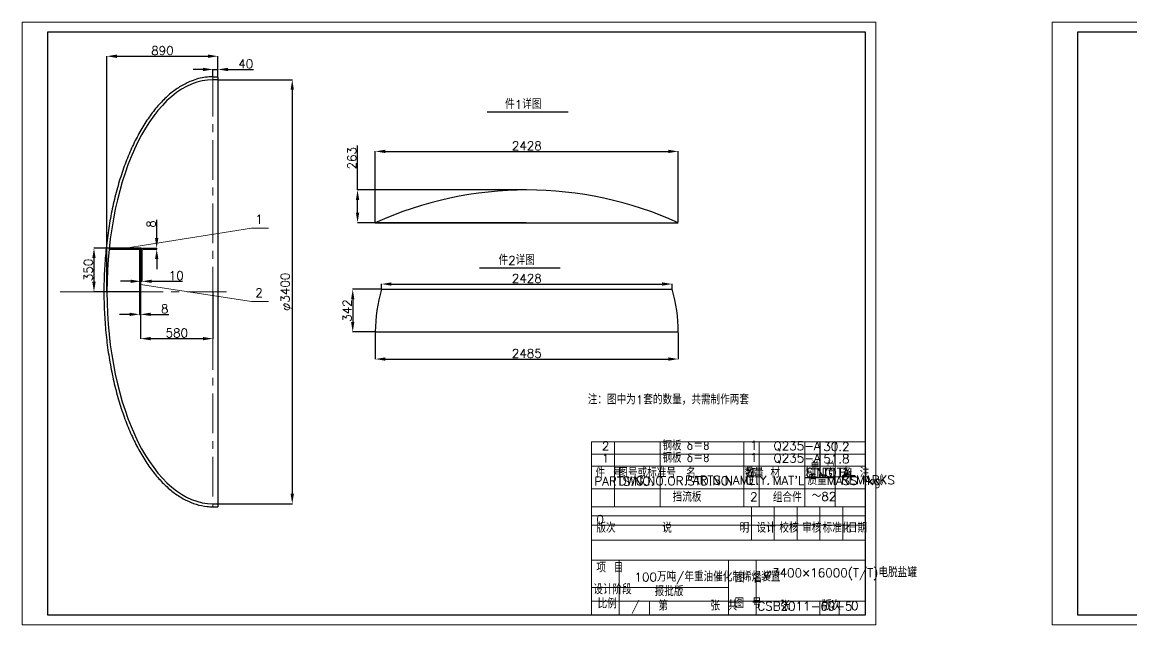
# Model space of a CAD drawing. Header units: millimetres. Extents: x 88585 to 143430, y -18275 to 16697.
# Drawn here: x 91994 to 100887, y -10085 to -5252 of the extents above; entities that cross this region are included whole.
import ezdxf
from ezdxf.enums import TextEntityAlignment as Align

# ---------------------------------------------------------------- set-up
doc = ezdxf.new("R2010")
doc.units = ezdxf.units.MM
doc.header["$PDMODE"] = 35
doc.linetypes.add('CENTER', pattern=[50.8, 31.75, -6.35, 6.35, -6.35])
doc.linetypes.add('CENTERX2', pattern=[4, 2.5, -0.5, 0.5, -0.5])
doc.layers.get('Defpoints').update_dxf_attribs({"lineweight": 15})
doc.layers.add('1-THINLINE', color=7, linetype='Continuous')
doc.layers.add('细线', color=7, linetype='Continuous')
for name, color, linetype, lineweight in [('Layer4', 7, 'Continuous', 15), ('中心线', 1, 'CENTERX2', 15), ('图层1', 3, 'Continuous', 15), ('图层2', 1, 'CENTER', 15), ('粗实线', 250, 'Continuous', 30)]:
    doc.layers.add(name, color=color, linetype=linetype, lineweight=lineweight)
doc.styles.get("Standard").update_dxf_attribs({"font": 'txt.shx', "height": 70, "bigfont": 'hzj.shx'})
doc.dimstyles.new('ISO-25$0', dxfattribs={"dimscale": 0.5, "dimtxt": 400, "dimasz": 3, "dimexe": 0.5, "dimexo": 0.625, "dimgap": 3, "dimtad": 1, "dimzin": 9, "dimdsep": 46, "dimtxsty": 'Standard', "dimcen": 2.5, "dimadec": 0, "dimazin": 0, "dimtfac": 1, "dimtmove": 0, "dimatfit": 3, "dimfxl": 0, "dimtolj": 1, "dimtzin": 0, "dimarcsym": 0})

# ---------------------------------------------------------------- blocks, each defined once
blk = doc.blocks.new('*D230')
at = {"layer": 'Defpoints', "color": 0}
for p in [(94873.5, -7394.4), (94643.2, -7736.4), (94824.3, -7736.4)]:
    blk.add_point(p, dxfattribs=at)
at = {"layer": '图层1', "color": 0, "lineweight": -2}
for p, q in [((94868.5, -7394.4), (94641.9, -7394.4)), ((94643.2, -7474.4), (94643.2, -7656.4)), ((94819.3, -7736.4), (94641.9, -7736.4))]:
    blk.add_line(p, q, dxfattribs=at)
at = {"layer": '图层1', "color": 0}
for points in [[(94629.8, -7474.4), (94656.5, -7474.4), (94643.2, -7394.4)], [(94629.8, -7656.4), (94656.5, -7656.4), (94643.2, -7736.4)]]:
    blk.add_solid(points, dxfattribs=at)
at = {"layer": '图层1', "color": 0, "insert": (94598.2, -7565.4), "char_height": 70, "attachment_point": 5, "rotation": 90}
blk.add_mtext('342', dxfattribs=at)
blk = doc.blocks.new('*D231')
at = {"layer": 'Defpoints', "color": 0}
for p in [(97252, -6288.6), (94824.3, -6860.5), (97252, -6860.5)]:
    blk.add_point(p, dxfattribs=at)
at = {"layer": '图层1', "color": 0, "lineweight": -2}
for p, q in [((94824.3, -6855.5), (94824.3, -6287.3)), ((94904.3, -6288.6), (97172, -6288.6)), ((97252, -6855.5), (97252, -6287.3))]:
    blk.add_line(p, q, dxfattribs=at)
at = {"layer": '图层1', "color": 0}
for points in [[(94904.3, -6275.3), (94904.3, -6301.9), (94824.3, -6288.6)], [(97172, -6275.3), (97172, -6301.9), (97252, -6288.6)]]:
    blk.add_solid(points, dxfattribs=at)
at = {"layer": '图层1', "color": 0, "insert": (96038.2, -6243.6), "char_height": 70, "attachment_point": 5}
blk.add_mtext('2428', dxfattribs=at)
blk = doc.blocks.new('*D232')
at = {"layer": 'Defpoints', "color": 0}
for p in [(96038.2, -6597.9), (94682, -6860.5), (96038.2, -6860.5)]:
    blk.add_point(p, dxfattribs=at)
at = {"layer": '图层1', "color": 0, "lineweight": -2}
for p, q in [((94682, -6597.9), (94682, -6240)), ((96033.2, -6597.9), (94680.8, -6597.9)), ((94682, -6780.5), (94682, -6677.9)), ((96033.2, -6860.5), (94680.8, -6860.5))]:
    blk.add_line(p, q, dxfattribs=at)
at = {"layer": '图层1', "color": 0}
for points in [[(94668.7, -6677.9), (94695.4, -6677.9), (94682, -6597.9)], [(94668.7, -6780.5), (94695.4, -6780.5), (94682, -6860.5)]]:
    blk.add_solid(points, dxfattribs=at)
at = {"layer": '图层1', "color": 0, "insert": (94637, -6343.3), "char_height": 70, "attachment_point": 5, "rotation": 90}
blk.add_mtext('263', dxfattribs=at)
blk = doc.blocks.new('*D233')
at = {"layer": 'Defpoints', "color": 0}
for p in [(94824.3, -7736.4), (97252, -7736.4), (97252, -7953.7)]:
    blk.add_point(p, dxfattribs=at)
at = {"layer": '图层1', "color": 0, "lineweight": -2}
for p, q in [((94824.3, -7741.4), (94824.3, -7955)), ((97252, -7741.4), (97252, -7955)), ((94904.3, -7953.7), (97172, -7953.7))]:
    blk.add_line(p, q, dxfattribs=at)
at = {"layer": '图层1', "color": 0}
for points in [[(94904.3, -7940.4), (94904.3, -7967.1), (94824.3, -7953.7)], [(97172, -7940.4), (97172, -7967.1), (97252, -7953.7)]]:
    blk.add_solid(points, dxfattribs=at)
at = {"layer": '图层1', "color": 0, "insert": (96038.2, -7908.7), "char_height": 70, "attachment_point": 5}
blk.add_mtext('2485', dxfattribs=at)
blk = doc.blocks.new('*D234')
at = {"layer": 'Defpoints', "color": 0}
for p in [(92953.3, -7064.1), (92569.5, -7414.1), (92943.3, -7414.1)]:
    blk.add_point(p, dxfattribs=at)
at = {"layer": '图层1', "color": 0, "lineweight": -2}
for p, q in [((92948.3, -7064.1), (92568.3, -7064.1)), ((92569.5, -7144.1), (92569.5, -7334.1)), ((92938.3, -7414.1), (92568.3, -7414.1))]:
    blk.add_line(p, q, dxfattribs=at)
at = {"layer": '图层1', "color": 0}
for points in [[(92556.2, -7144.1), (92582.9, -7144.1), (92569.5, -7064.1)], [(92556.2, -7334.1), (92582.9, -7334.1), (92569.5, -7414.1)]]:
    blk.add_solid(points, dxfattribs=at)
at = {"layer": '图层1', "color": 0, "insert": (92524.5, -7239.1), "char_height": 70, "attachment_point": 5, "rotation": 90}
blk.add_mtext('350', dxfattribs=at)
blk = doc.blocks.new('*D235')
at = {"layer": 'Defpoints', "color": 0}
for p in [(92953.3, -7072.1), (92953.6, -7064.1), (93072.4, -7064.1)]:
    blk.add_point(p, dxfattribs=at)
at = {"layer": '图层1', "color": 0, "lineweight": -2}
for p, q in [((93072.4, -6984.1), (93072.4, -6837.4)), ((92958.3, -7072.1), (93073.7, -7072.1)), ((92958.6, -7064.1), (93073.7, -7064.1)), ((93072.4, -7072.1), (93072.4, -7064.1)), ((93072.4, -7152.1), (93072.4, -7232.1))]:
    blk.add_line(p, q, dxfattribs=at)
at = {"layer": '图层1', "color": 0}
for points in [[(93059.1, -6984.1), (93085.8, -6984.1), (93072.4, -7064.1)], [(93059.1, -7152.1), (93085.8, -7152.1), (93072.4, -7072.1)]]:
    blk.add_solid(points, dxfattribs=at)
at = {"layer": '图层1', "color": 0, "insert": (93027.4, -6870.7), "char_height": 70, "attachment_point": 5, "rotation": 90}
blk.add_mtext('8', dxfattribs=at)
blk = doc.blocks.new('*D236')
at = {"layer": 'Defpoints', "color": 0}
for p in [(92935.3, -7414.1), (92943.3, -7414.1), (92943.3, -7595.2)]:
    blk.add_point(p, dxfattribs=at)
at = {"layer": '图层1', "color": 0, "lineweight": -2}
for p, q in [((92935.3, -7419.1), (92935.3, -7596.4)), ((92943.3, -7419.1), (92943.3, -7596.4)), ((92855.3, -7595.2), (92775.3, -7595.2)), ((92935.3, -7595.2), (92943.3, -7595.2)), ((93023.3, -7595.2), (93170, -7595.2))]:
    blk.add_line(p, q, dxfattribs=at)
at = {"layer": '图层1', "color": 0}
for points in [[(92855.3, -7581.9), (92855.3, -7608.5), (92935.3, -7595.2)], [(93023.3, -7581.9), (93023.3, -7608.5), (92943.3, -7595.2)]]:
    blk.add_solid(points, dxfattribs=at)
at = {"layer": '图层1', "color": 0, "insert": (93136.6, -7550.2), "char_height": 70, "attachment_point": 5}
blk.add_mtext('8', dxfattribs=at)
blk = doc.blocks.new('*D237')
at = {"layer": 'Defpoints', "color": 0}
for p in [(92943.3, -7072.1), (92953.3, -7072.1), (92943.3, -7330.2)]:
    blk.add_point(p, dxfattribs=at)
at = {"layer": '图层1', "color": 0, "lineweight": -2}
for p, q in [((92943.3, -7077.1), (92943.3, -7331.4)), ((92953.3, -7077.1), (92953.3, -7331.4)), ((92863.3, -7330.2), (92783.3, -7330.2)), ((92943.3, -7330.2), (92953.3, -7330.2)), ((93033.3, -7330.2), (93279.5, -7330.2))]:
    blk.add_line(p, q, dxfattribs=at)
at = {"layer": '图层1', "color": 0}
for points in [[(92863.3, -7316.9), (92863.3, -7343.5), (92943.3, -7330.2)], [(93033.3, -7316.9), (93033.3, -7343.5), (92953.3, -7330.2)]]:
    blk.add_solid(points, dxfattribs=at)
at = {"layer": '图层1', "color": 0, "insert": (93228.7, -7285.2), "char_height": 70, "attachment_point": 5}
blk.add_mtext('10', dxfattribs=at)
blk = doc.blocks.new('*D238')
at = {"layer": 'Defpoints', "color": 0}
for p in [(93563.3, -5714.1), (93563.3, -9114.1), (94158.6, -9114.1)]:
    blk.add_point(p, dxfattribs=at)
at = {"layer": '图层1', "color": 0, "lineweight": -2}
for p, q in [((93568.3, -5714.1), (94159.9, -5714.1)), ((94158.6, -5794.1), (94158.6, -9034.1)), ((93568.3, -9114.1), (94159.9, -9114.1))]:
    blk.add_line(p, q, dxfattribs=at)
at = {"layer": '图层1', "color": 0}
for points in [[(94145.3, -5794.1), (94172, -5794.1), (94158.6, -5714.1)], [(94145.3, -9034.1), (94172, -9034.1), (94158.6, -9114.1)]]:
    blk.add_solid(points, dxfattribs=at)
at = {"layer": '图层1', "color": 0, "insert": (94113.6, -7414.1), "char_height": 70, "attachment_point": 5, "rotation": 90}
blk.add_mtext('φ3400', dxfattribs=at)
blk = doc.blocks.new('*D258')
at = {"layer": 'Defpoints', "color": 0}
for p in [(97202.8, -7352), (94873.5, -7394.4), (97202.8, -7394.4)]:
    blk.add_point(p, dxfattribs=at)
at = {"layer": '图层1', "color": 0, "lineweight": -2}
for p, q in [((94873.5, -7389.4), (94873.5, -7350.7)), ((94953.5, -7352), (97122.8, -7352)), ((97202.8, -7389.4), (97202.8, -7350.7))]:
    blk.add_line(p, q, dxfattribs=at)
at = {"layer": '图层1', "color": 0}
for points in [[(94953.5, -7338.7), (94953.5, -7365.3), (94873.5, -7352)], [(97122.8, -7338.7), (97122.8, -7365.3), (97202.8, -7352)]]:
    blk.add_solid(points, dxfattribs=at)
at = {"layer": '图层1', "color": 0, "insert": (96038.2, -7307), "char_height": 70, "attachment_point": 5}
blk.add_mtext('2428', dxfattribs=at)
blk = doc.blocks.new('*D259')
at = {"layer": 'Defpoints', "color": 0}
for p in [(93563.3, -5525.5), (93563.3, -5690.1), (92673.3, -7413.8)]:
    blk.add_point(p, dxfattribs=at)
at = {"layer": '图层1', "color": 0, "lineweight": -2}
for p, q in [((92673.3, -7408.8), (92673.3, -5524.2)), ((92753.3, -5525.5), (93483.3, -5525.5)), ((93563.3, -5685.1), (93563.3, -5524.2))]:
    blk.add_line(p, q, dxfattribs=at)
at = {"layer": '图层1', "color": 0}
for points in [[(92753.3, -5512.1), (92753.3, -5538.8), (92673.3, -5525.5)], [(93483.3, -5512.1), (93483.3, -5538.8), (93563.3, -5525.5)]]:
    blk.add_solid(points, dxfattribs=at)
at = {"layer": '图层1', "color": 0, "insert": (93118.3, -5480.5), "char_height": 70, "attachment_point": 5}
blk.add_mtext('890', dxfattribs=at)
blk = doc.blocks.new('*D260')
at = {"layer": 'Defpoints', "color": 0}
for p in [(93523.3, -5690.1), (93563.3, -5631.5), (93563.3, -5690.1)]:
    blk.add_point(p, dxfattribs=at)
at = {"layer": '图层1', "color": 0, "lineweight": -2}
for p, q in [((93443.3, -5631.5), (93363.3, -5631.5)), ((93523.3, -5685.1), (93523.3, -5630.2)), ((93523.3, -5631.5), (93563.3, -5631.5)), ((93563.3, -5685.1), (93563.3, -5630.2)), ((93643.3, -5631.5), (93848.3, -5631.5))]:
    blk.add_line(p, q, dxfattribs=at)
at = {"layer": '图层1', "color": 0}
for points in [[(93443.3, -5618.1), (93443.3, -5644.8), (93523.3, -5631.5)], [(93643.3, -5618.1), (93643.3, -5644.8), (93563.3, -5631.5)]]:
    blk.add_solid(points, dxfattribs=at)
at = {"layer": '图层1', "color": 0, "insert": (93785.8, -5586.5), "char_height": 70, "attachment_point": 5}
blk.add_mtext('40', dxfattribs=at)
blk = doc.blocks.new('*D306')
at = {"layer": 'Defpoints', "color": 0}
for p in [(92943.3, -7414.1), (93523.3, -7414.1), (93523.3, -7789.9)]:
    blk.add_point(p, dxfattribs=at)
at = {"layer": '图层1', "color": 0, "lineweight": -2}
for p, q in [((92943.3, -7419.1), (92943.3, -7791.1)), ((93523.3, -7419.1), (93523.3, -7791.1)), ((93023.3, -7789.9), (93443.3, -7789.9))]:
    blk.add_line(p, q, dxfattribs=at)
at = {"layer": '图层1', "color": 0}
for points in [[(93023.3, -7776.6), (93023.3, -7803.2), (92943.3, -7789.9)], [(93443.3, -7776.6), (93443.3, -7803.2), (93523.3, -7789.9)]]:
    blk.add_solid(points, dxfattribs=at)
at = {"layer": '图层1', "color": 0, "insert": (93233.3, -7744.9), "char_height": 70, "attachment_point": 5}
blk.add_mtext('580', dxfattribs=at)

msp = doc.modelspace()

# ---------------------------------------------------------------- linework, layer by layer
at = {"layer": '1-THINLINE'}
for p, q in [((98387.646, -8617.927), (98387.646, -8904.612)), ((98387.646, -8813.116), (98387.646, -8904.612)), ((98265.653, -8904.612), (98509.64, -8904.612))]:
    msp.add_line(p, q, dxfattribs=at)
at = {"layer": 'Layer4'}
for p, q in [((93832.776, -6903.054), (92822.395, -7064.077)), ((93967.544, -6903.054), (93832.776, -6903.054)), ((93832.776, -7491.691), (92943.291, -7356.422)), ((93967.544, -7491.691), (93832.776, -7491.691)), ((96557.742, -8617.927), (98753.627, -8617.927)), ((96740.733, -8617.927), (96740.733, -8996.107)), ((97106.713, -8617.927), (97106.713, -9138.297)), ((97777.678, -8617.927), (97777.678, -9138.297)), ((97899.672, -8617.927), (97899.672, -9138.297)), ((98265.653, -8617.927), (98265.653, -9138.297)), ((98509.64, -8617.927), (98509.64, -9138.297)), ((96557.742, -8715.522), (98753.627, -8715.522)), ((96557.742, -8813.116), (98753.627, -8813.116)), ((96557.742, -8813.116), (98753.627, -8813.116)), ((96740.733, -8813.116), (96740.733, -9138.297)), ((97106.713, -8813.116), (97106.713, -9138.297)), ((97777.678, -8813.116), (97777.678, -9138.297)), ((97899.672, -8813.116), (97899.672, -9138.297)), ((98265.653, -8813.116), (98265.653, -9138.297)), ((98509.64, -8813.116), (98509.64, -9138.297))]:
    msp.add_line(p, q, dxfattribs=at)
at = {"layer": 'Layer4', "color": 7}
for p, q in [((96557.742, -8995.056), (98753.627, -8995.056)), ((96557.742, -8995.056), (98753.627, -8995.056)), ((96557.742, -9138.297), (98753.627, -9138.297)), ((96557.742, -9138.297), (98753.627, -9138.297)), ((97838.675, -9138.297), (97838.675, -9406.683)), ((98021.665, -9138.297), (98021.665, -9406.683)), ((98204.656, -9138.297), (98204.656, -9406.683)), ((98387.646, -9138.297), (98387.646, -9406.683)), ((98570.637, -9138.297), (98570.637, -9406.683)), ((96557.742, -9211.494), (98753.627, -9211.494)), ((96557.742, -9284.69), (98753.627, -9284.69)), ((96557.742, -9406.683), (98753.627, -9406.683)), ((96557.742, -9406.683), (98753.627, -9406.683)), ((96557.742, -9565.275), (98753.627, -9565.275)), ((96777.331, -9565.275), (96777.331, -9894.658)), ((97655.685, -9565.275), (97655.685, -10004.452)), ((97875.273, -9565.275), (97875.273, -10004.452)), ((96557.742, -9784.864), (97655.685, -9784.864)), ((96557.742, -9894.658), (98753.627, -9894.658)), ((96777.331, -9894.658), (96777.331, -10004.452)), ((97021.318, -9894.658), (97021.318, -10004.452)), ((98387.616, -9894.658), (98387.616, -10004.452)), ((98541.755, -9894.658), (98541.755, -10004.452))]:
    msp.add_line(p, q, dxfattribs=at)
at = {"layer": '图层1', "color": 7}
for p, q in [((91994.399, -5252.384), (98834.956, -5252.384)), ((91994.399, -10084.731), (91994.399, -5252.384)), ((98834.956, -5252.384), (98834.956, -10084.731)), ((100248.431, -5252.384), (107088.989, -5252.384)), ((100248.431, -10084.731), (100248.431, -5252.384)), ((98834.956, -10084.731), (91994.399, -10084.731)), ((107088.989, -10084.731), (100248.431, -10084.731))]:
    msp.add_line(p, q, dxfattribs=at)
at = {"layer": '图层1', "color": 0}
for p, q in [((96557.742, -8617.927), (96557.742, -9138.297)), ((96557.742, -9138.297), (96557.742, -10003.402))]:
    msp.add_line(p, q, dxfattribs=at)
at = {"layer": '图层2', "ltscale": 10}
for p, q in [((93523.291, -5690.077), (93523.291, -9138.077)), ((92299.285, -7414.077), (93656.905, -7414.077))]:
    msp.add_line(p, q, dxfattribs=at)
at = {"layer": '粗实线', "color": 7}
for p, q in [((98753.627, -5333.713), (92197.721, -5333.713)), ((92197.721, -5333.713), (92197.721, -10003.402)), ((98753.627, -10002.001), (98753.627, -5333.713)), ((107007.66, -5333.713), (100451.754, -5333.713)), ((100451.754, -5333.713), (100451.754, -10003.402)), ((93523.291, -5690.077), (93563.291, -5690.077)), ((93563.291, -5690.077), (93563.291, -9138.077)), ((93563.291, -5714.077), (93523.291, -5714.077)), ((94824.313, -6860.488), (97252.017, -6860.488)), ((92690.669, -7072.077), (92953.291, -7072.077)), ((92691.5, -7064.077), (92953.291, -7064.077)), ((92935.291, -7072.077), (92935.291, -7414.077)), ((92943.291, -7072.077), (92943.291, -7414.077)), ((92953.291, -7064.077), (92953.291, -7072.077)), ((92935.291, -7414.077), (92943.291, -7414.077)), ((94873.488, -7394.382), (97202.842, -7394.382)), ((94824.313, -7736.382), (97252.017, -7736.382)), ((93523.291, -9114.077), (93563.291, -9114.077)), ((93523.291, -9138.077), (93563.291, -9138.077)), ((92197.721, -10003.402), (98753.627, -10003.402)), ((100451.754, -10003.402), (107007.66, -10003.402))]:
    msp.add_line(p, q, dxfattribs=at)
for centre, radius, start, end in [((96038.165, -9534.44), 2936.572, 65.5841301, 114.4158699), ((96038.165, -7736.382), 1213.852, 163.6354558, 180), ((96038.165, -7736.382), 1213.852, 0, 16.3645442)]:
    msp.add_arc(centre, radius, start, end, dxfattribs=at)
msp.add_ellipse((93523.291, -7414.077), major_axis=(0, 1700), ratio=0.5, start_param=0, end_param=3.14159265, dxfattribs=at)
msp.add_open_spline([(93523.291, -5690.077), (93503.756, -5690.077), (93484.221, -5691.353), (93445.273, -5696.444), (93425.861, -5700.259), (93387.271, -5710.39), (93368.095, -5716.706), (93320.999, -5735.387), (93293.28, -5749.199), (93238.838, -5781.953), (93212.115, -5800.895), (93159.88, -5843.671), (93134.368, -5867.506), (93084.744, -5919.815), (93060.633, -5948.289), (93013.992, -6009.603), (92991.462, -6042.443), (92948.156, -6112.183), (92927.381, -6149.084), (92887.749, -6226.613), (92868.894, -6267.24), (92833.257, -6351.853), (92816.476, -6395.839), (92785.129, -6486.772), (92770.564, -6533.718), (92743.773, -6630.147), (92731.547, -6679.628), (92709.542, -6780.676), (92699.763, -6832.242), (92682.736, -6936.99), (92675.488, -6990.171), (92663.587, -7097.663), (92658.934, -7151.974), (92652.265, -7261.229), (92650.249, -7316.173), (92648.87, -7426.192), (92649.508, -7481.268), (92653.432, -7591.045), (92656.718, -7645.748), (92665.91, -7754.28), (92671.815, -7808.11), (92686.194, -7914.405), (92694.667, -7966.87), (92714.106, -8069.958), (92725.072, -8120.581), (92749.402, -8219.522), (92762.766, -8267.841), (92791.776, -8361.736), (92807.422, -8407.312), (92840.864, -8495.309), (92858.66, -8537.73), (92896.254, -8619.032), (92916.052, -8657.914), (92957.489, -8731.786), (92979.128, -8766.776), (93024.079, -8832.545), (93047.391, -8863.324), (93095.509, -8920.382), (93120.316, -8946.661), (93171.241, -8994.455), (93197.36, -9015.97), (93250.708, -9053.992), (93277.939, -9070.499), (93333.278, -9098.277), (93361.387, -9109.547), (93418.189, -9126.656), (93446.881, -9132.493), (93491.531, -9137.234), (93507.411, -9138.077), (93523.291, -9138.077)], degree=3, knots=[0, 0, 0, 0, 0.06526167, 0.06526167, 0.13052334, 0.13052334, 0.19578501, 0.19578501, 0.29221027, 0.29221027, 0.38863553, 0.38863553, 0.48506078, 0.48506078, 0.58148604, 0.58148604, 0.6779113, 0.6779113, 0.77433655, 0.77433655, 0.87076181, 0.87076181, 0.96718706, 0.96718706, 1.06361232, 1.06361232, 1.16003758, 1.16003758, 1.25646283, 1.25646283, 1.35288809, 1.35288809, 1.44931334, 1.44931334, 1.5457386, 1.5457386, 1.64216386, 1.64216386, 1.73858911, 1.73858911, 1.83501437, 1.83501437, 1.93143963, 1.93143963, 2.02786488, 2.02786488, 2.12429014, 2.12429014, 2.22071539, 2.22071539, 2.31714065, 2.31714065, 2.41356591, 2.41356591, 2.50999116, 2.50999116, 2.60641642, 2.60641642, 2.70284167, 2.70284167, 2.79926693, 2.79926693, 2.89569219, 2.89569219, 2.99211744, 2.99211744, 3.0885427, 3.0885427, 3.14159265, 3.14159265, 3.14159265, 3.14159265], dxfattribs=at)
at = {"layer": '细线'}
for p, q in [((95721.799, -5971.528), (96368.809, -5971.528)), ((95658.243, -7221.778), (96305.254, -7221.778))]:
    msp.add_line(p, q, dxfattribs=at)

# ---------------------------------------------------------------- texts
at = {"layer": '1-THINLINE'}
for s, p in [('2', (96639.775, -8685.579)), ('钢板', (97124.285, -8685.692)), ('δ＝8', (97319.282, -8683.519)), ('1', (97827.437, -8680.274)), ('Q235-A', (98015.447, -8685.384)), ('30.2', (98414.534, -8690.844)), ('1', (96639.775, -8783.174)), ('钢板', (97124.285, -8783.287)), ('δ＝8', (97319.282, -8781.114)), ('1', (97827.437, -8777.869)), ('Q235-A', (98015.447, -8782.979)), ('单', (98309.573, -8854.352)), ('51.8', (98414.534, -8788.439)), ('总', (98434.714, -8854.352)), ('件 号', (96588.97, -8904.112)), ('图号或标准号', (96771.926, -8904.112)), ('PARTS.NAME.', (97305.426, -8959.155)), ('名      称', (97315.456, -8904.112)), ('数量', (97783.655, -8904.112)), ('QTY.', (97790.835, -8958.974)), ('材   料', (97990.272, -8904.112)), ('SINGLE', (98275.117, -8898.363)), ('质量MASS（kg）', (98288.266, -8963.194)), ('TOTAL', (98407.708, -8898.363)), ('REMARKS', (98555.768, -8957.907)), ('备 注', (98567.498, -8904.112)), ('PARTS.NO.', (96579.321, -8967.939)), ('DWG.NO.OR.STD.NO.', (96775.249, -8965.889)), ("MAT'L", (98007.509, -8963.015)), ('挡流板', (97207.381, -9096.841)), ('2', (97827.437, -9094.102)), ('组合件', (98010.593, -9099.908)), ('～82', (98321.576, -9089.771)), ('0', (96596.011, -9274.882)), ('版次', (96596.011, -9344.868)), ('说        明', (97124.052, -9344.868)), ('设计', (97879.417, -9344.868)), ('校核', (98062.408, -9344.868)), ('审核', (98245.398, -9344.868)), ('标准化', (98408.697, -9344.868)), ('日期', (98611.379, -9344.868)), ('项 目', (96595.763, -9664.158)), ('100万吨/年重油催化制烯烃装置', (96901.3, -9736.643)), ('图 名', (97706.698, -9745.543)), ('φ3400×16000(T/T)电脱盐罐', (97938.196, -9702.304)), ('设计阶段', (96571.221, -9838.745)), ('报批版', (97062.666, -9853.867)), ('比例', (96605.22, -9952.536)), ('/', (96875.769, -9969.296)), ('第     张 共     张', (97093.101, -9969.352)), ('图 号', (97703.784, -9949.561)), ('CSB2011-69-5', (97885.962, -9969.645)), ('版次', (98402.199, -9966.008)), ('0', (98636.491, -9966.008))]:
    msp.add_text(s, height=70, dxfattribs=at).set_placement(p)
at = {"layer": '中心线', "color": 7}
for s, p in [('件1详图', (95864.371, -5947.187)), ('1', (93862.562, -6868.216)), ('件2详图', (95812.142, -7197.437)), ('2', (93862.562, -7456.853))]:
    msp.add_text(s, height=70, dxfattribs=at).set_placement(p)
msp.add_text('注：图中为1套的数量，共需制作两套', height=70, dxfattribs=at).set_placement((97172.893, -8273.343), align=Align.MIDDLE)

# ---------------------------------------------------------------- dimensions: what is measured, and where the dimension line sits
at = {"layer": '图层1', "color": 7}
for base, p1, p2, picture, middle in [((93563.291, -5525.478), (92673.291, -7413.765), (93563.291, -5690.077), '*D259', (93118.291, -5480.478)), ((93563.291, -5631.466), (93523.291, -5690.077), (93563.291, -5690.077), '*D260', (93785.791, -5586.466)), ((92943.291, -7595.194), (92935.291, -7414.077), (92943.291, -7414.077), '*D236', (93136.624, -7550.194)), ((93523.291, -7789.892), (92943.291, -7414.077), (93523.291, -7414.077), '*D306', (93233.291, -7744.892))]:
    dim = msp.add_linear_dim(base=base, p1=p1, p2=p2, dimstyle='ISO-25$0', override={"dimscale": 1, "dimtxt": 80, "dimasz": 80, "dimexe": 1.25, "dimexo": 5, "dimgap": 10, "dimzin": 8, "dimdsep": 44, "dimtxsty": 'Standard', "dimtolj": 0, "dimtzin": 8}, dxfattribs=at)
    dim.commit()
    dim.dimension.update_dxf_attribs({"geometry": picture, "text_midpoint": middle})
for base, p1, p2, text, picture, middle in [((94158.624, -9114.077), (93563.291, -5714.077), (93563.291, -9114.077), 'φ3400', '*D238', (94113.624, -7414.077)), ((94643.182, -7736.382), (94873.488, -7394.382), (94824.313, -7736.382), '342', '*D230', (94598.182, -7565.382))]:
    dim = msp.add_linear_dim(base=base, p1=p1, p2=p2, angle=90, text=text, dimstyle='ISO-25$0', override={"dimscale": 1, "dimtxt": 80, "dimasz": 80, "dimexe": 1.25, "dimexo": 5, "dimgap": 10, "dimzin": 8, "dimdsep": 44, "dimtxsty": 'Standard', "dimtolj": 0, "dimtzin": 8}, dxfattribs=at)
    dim.commit()
    dim.dimension.update_dxf_attribs({"geometry": picture, "text_midpoint": middle})
dim = msp.add_linear_dim(base=(97252.017, -6288.594), p1=(94824.313, -6860.488), p2=(97252.017, -6860.488), text='2428', dimstyle='ISO-25$0', override={"dimscale": 1, "dimtxt": 80, "dimasz": 80, "dimexe": 1.25, "dimexo": 5, "dimgap": 10, "dimzin": 8, "dimdsep": 44, "dimtxsty": 'Standard', "dimtolj": 0, "dimtzin": 8}, dxfattribs=at)
dim.commit()
dim.dimension.update_dxf_attribs({"geometry": '*D231', "text_midpoint": (96038.165, -6288.594), "dimtype": 160})
dim = msp.add_linear_dim(base=(94682.025, -6860.488), p1=(96038.165, -6597.868), p2=(96038.165, -6860.488), angle=90, text='263', dimstyle='ISO-25$0', override={"dimscale": 1, "dimtxt": 80, "dimasz": 80, "dimexe": 1.25, "dimexo": 5, "dimgap": 10, "dimzin": 8, "dimdsep": 44, "dimtxsty": 'Standard', "dimtolj": 0, "dimtzin": 8}, dxfattribs=at)
dim.commit()
dim.dimension.update_dxf_attribs({"geometry": '*D232', "text_midpoint": (94682.025, -6343.297), "dimtype": 160})
for base, p1, p2, picture, middle in [((93072.44, -7064.077), (92953.291, -7072.077), (92953.603, -7064.077), '*D235', (93027.44, -6870.744)), ((92569.55, -7414.077), (92953.291, -7064.077), (92943.291, -7414.077), '*D234', (92524.55, -7239.077))]:
    dim = msp.add_linear_dim(base=base, p1=p1, p2=p2, angle=90, dimstyle='ISO-25$0', override={"dimscale": 1, "dimtxt": 80, "dimasz": 80, "dimexe": 1.25, "dimexo": 5, "dimgap": 10, "dimzin": 8, "dimdsep": 44, "dimtxsty": 'Standard', "dimtolj": 0, "dimtzin": 8}, dxfattribs=at)
    dim.commit()
    dim.dimension.update_dxf_attribs({"geometry": picture, "text_midpoint": middle})
dim = msp.add_linear_dim(base=(92943.291, -7330.192), p1=(92953.291, -7072.077), p2=(92943.291, -7072.077), dimstyle='ISO-25$0', override={"dimscale": 1, "dimtxt": 80, "dimasz": 80, "dimexe": 1.25, "dimexo": 5, "dimgap": 10, "dimzin": 8, "dimdsep": 44, "dimtxsty": 'Standard', "dimtolj": 0, "dimtzin": 8}, dxfattribs=at)
dim.commit()
dim.dimension.update_dxf_attribs({"geometry": '*D237', "text_midpoint": (93228.712, -7330.192), "dimtype": 160})
for base, p1, p2, text, picture, middle in [((97202.842, -7351.986), (94873.488, -7394.382), (97202.842, -7394.382), '2428', '*D258', (96038.165, -7306.986)), ((97252.017, -7953.726), (94824.313, -7736.382), (97252.017, -7736.382), '2485', '*D233', (96038.165, -7908.726))]:
    dim = msp.add_linear_dim(base=base, p1=p1, p2=p2, text=text, dimstyle='ISO-25$0', override={"dimscale": 1, "dimtxt": 80, "dimasz": 80, "dimexe": 1.25, "dimexo": 5, "dimgap": 10, "dimzin": 8, "dimdsep": 44, "dimtxsty": 'Standard', "dimtolj": 0, "dimtzin": 8}, dxfattribs=at)
    dim.commit()
    dim.dimension.update_dxf_attribs({"geometry": picture, "text_midpoint": middle})

doc.saveas('drawing.dxf')
